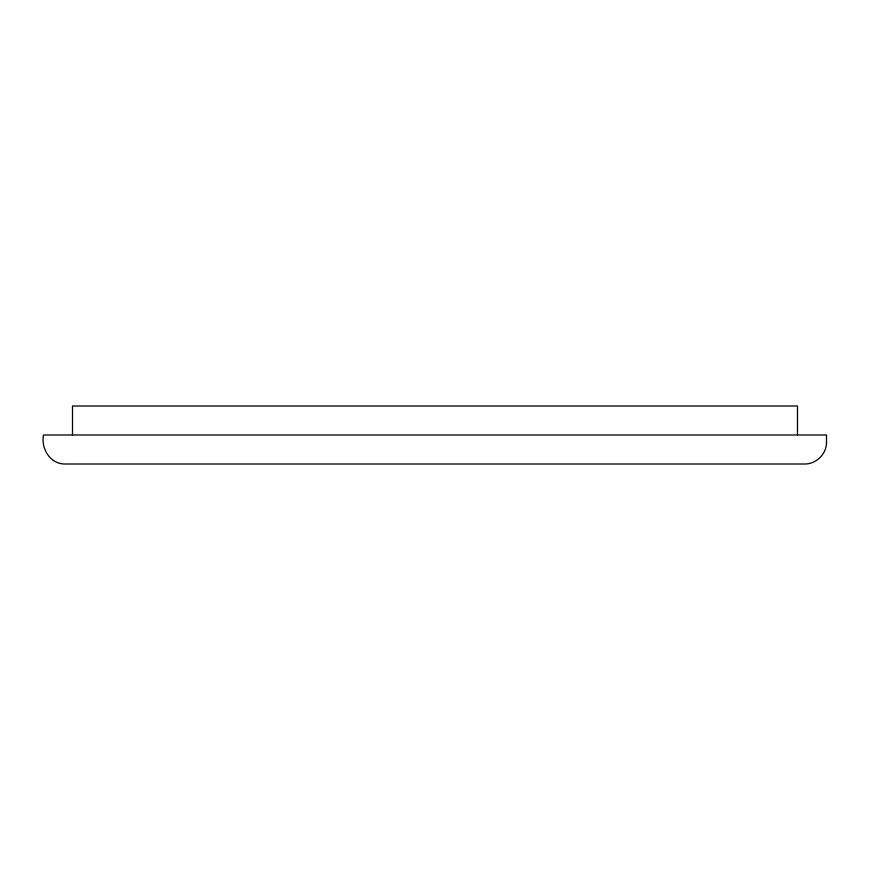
<?xml version="1.0" encoding="UTF-8"?>
<svg xmlns="http://www.w3.org/2000/svg" width="870" height="870" viewBox="0 0 870 870"><rect width="100%" height="100%" fill="white"/><g stroke="black" fill="none" stroke-linecap="round" stroke-linejoin="round"><path stroke-width="1.3" d="M797.496 435L797.496 405.996L72.504 405.996L72.504 435M826.5 442.254C826.63 453.89 816.386 464.134 804.75 464.004L65.25 464.004C50.319 464.308 40.846 448.735 43.5 435L826.5 435L826.5 442.254"/></g></svg>
